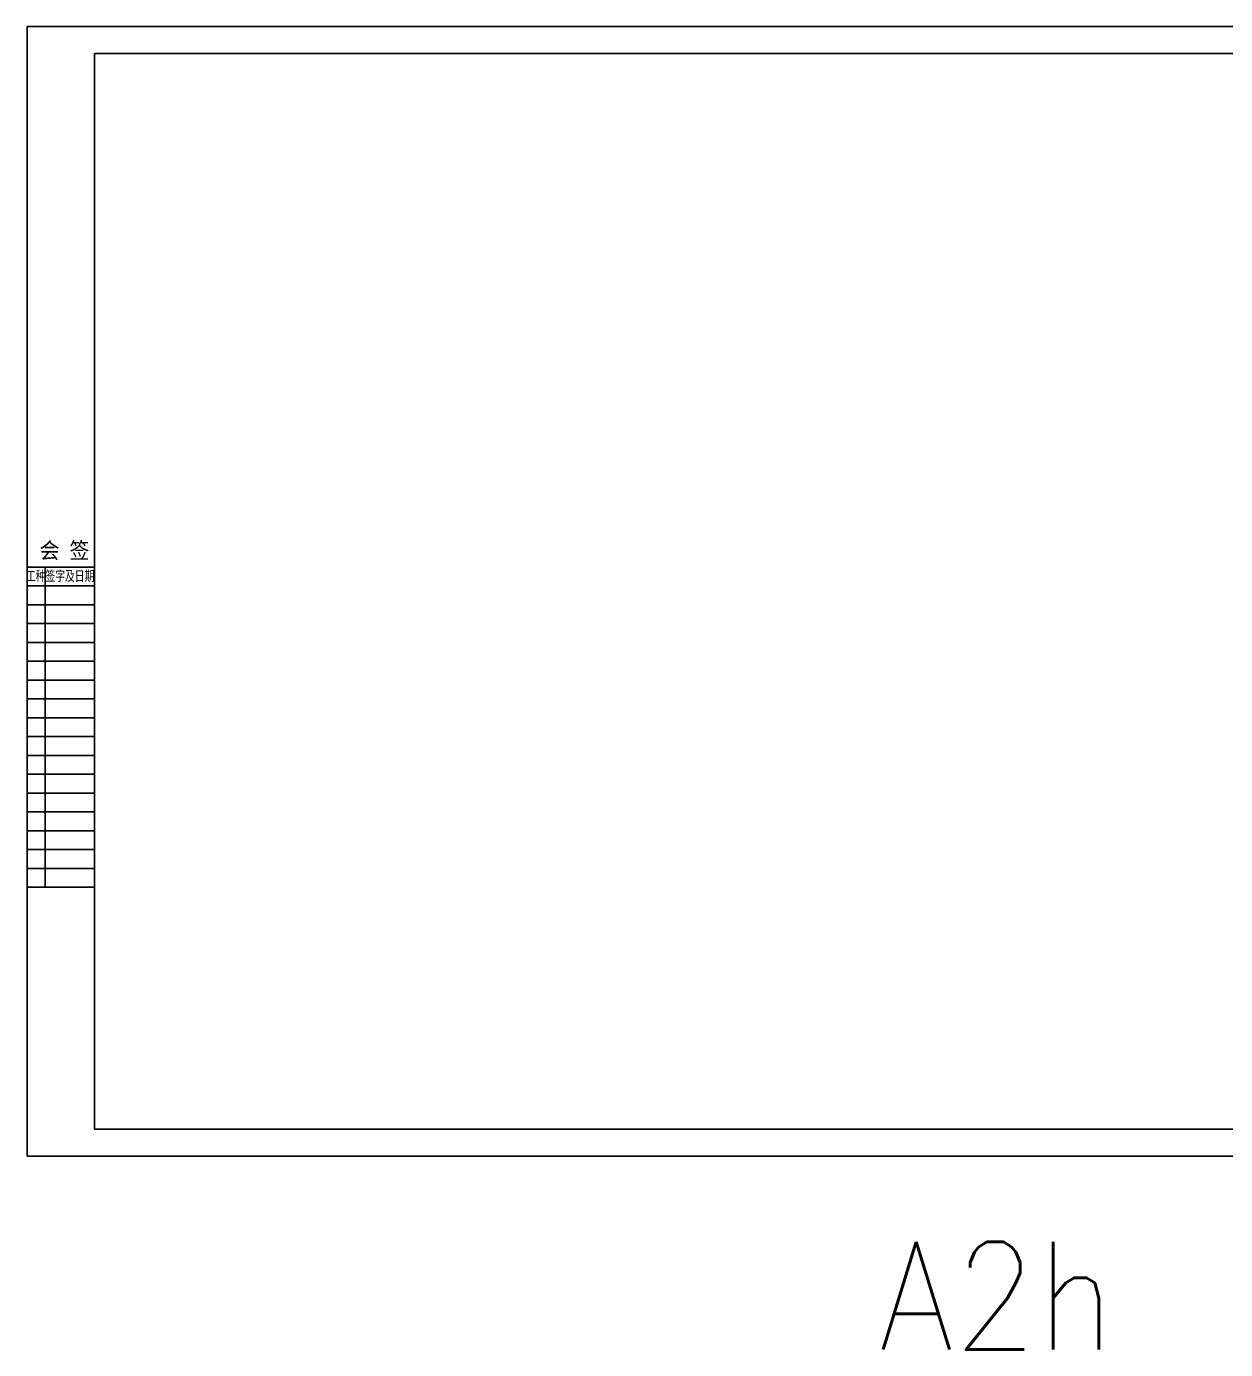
# Model space of a CAD drawing. Header units: inches. Extents: x 6 to 109360, y -14990 to 740552.
# Drawn here: x 5.9 to 451.6, y -10237.2 to -9745.3 of the extents above; entities that cross this region are included whole.
import ezdxf
from ezdxf.enums import TextEntityAlignment as Align

# ---------------------------------------------------------------- set-up
doc = ezdxf.new("R2010")
doc.units = ezdxf.units.IN
doc.header["$MEASUREMENT"] = 0
doc.layers.add('GT_1', color=7, linetype='Continuous')
doc.styles.add('HZ', font='txt_____.ttf', dxfattribs={"width": 0.7, "bigfont": 'HZTXT'})
doc.styles.add('ROMAND', font='romand__.ttf', dxfattribs={"width": 0.7, "bigfont": 'OCHINESE.shx'})

# ---------------------------------------------------------------- blocks, each defined once
blk = doc.blocks.new('会签')
at = {"color": 0}
for p, q in [((3629.69, -1305.73), (3604.69, -1305.73)), ((3611.37, -1424.73), (3611.37, -1305.73)), ((3629.69, -1312.73), (3604.69, -1312.73)), ((3629.69, -1319.73), (3604.69, -1319.73)), ((3629.69, -1326.73), (3604.69, -1326.73)), ((3629.69, -1333.73), (3604.69, -1333.73)), ((3629.69, -1340.73), (3604.69, -1340.73)), ((3629.69, -1347.73), (3604.69, -1347.73)), ((3629.69, -1354.73), (3604.69, -1354.73)), ((3629.69, -1361.73), (3604.69, -1361.73)), ((3629.69, -1368.73), (3604.69, -1368.73)), ((3629.69, -1375.73), (3604.69, -1375.73)), ((3629.69, -1382.73), (3604.69, -1382.73)), ((3629.69, -1389.73), (3604.69, -1389.73)), ((3629.69, -1396.73), (3604.69, -1396.73)), ((3629.69, -1403.73), (3604.69, -1403.73)), ((3629.69, -1410.73), (3604.69, -1410.73)), ((3629.69, -1417.73), (3604.69, -1417.73)), ((3629.69, -1424.73), (3604.69, -1424.73))]:
    blk.add_line(p, q, dxfattribs=at)
for s, height, style, width, p in [('会 签  ', 6, 'HZ', 0.9, (3622.23, -1302.52)), ('工种签字及日期', 3.8, 'ROMAND', 0.7, (3616.9, -1310.89))]:
    blk.add_text(s, height=height, dxfattribs=dict(at, style=style, width=width)).set_placement(p, align=Align.CENTER)

msp = doc.modelspace()

# ---------------------------------------------------------------- linework, layer by layer
at = {"layer": 'GT_1'}
for p, q in [((897.21035, -9745.29272), (6.21035, -9745.29272)), ((6.21035, -10165.29272), (6.21035, -9745.29272)), ((897.21035, -10165.29272), (6.21035, -10165.29272))]:
    msp.add_line(p, q, dxfattribs=at)
at = {"layer": 'GT_1', "color": 1}
for p, q in [((887.21035, -9755.29272), (31.21035, -9755.29272)), ((31.21035, -10155.29272), (31.21035, -9755.29272)), ((887.21035, -10155.29272), (31.21035, -10155.29272))]:
    msp.add_line(p, q, dxfattribs=at)

# ---------------------------------------------------------------- block references
at = {"color": 0}
msp.add_blockref('会签', (-3598.4753, -8640.56336), dxfattribs=at)

# ---------------------------------------------------------------- texts
at = {"color": 0, "style": 'HZ', "width": 0.9}
msp.add_text('A2h', height=40, dxfattribs=at).set_placement((366.72747, -10237.18067), align=Align.CENTER)

doc.saveas('drawing.dxf')
